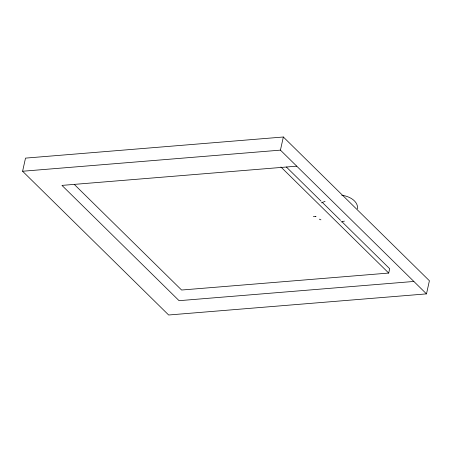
<?xml version="1.0" encoding="UTF-8"?>
<svg xmlns="http://www.w3.org/2000/svg" width="452" height="452" viewBox="0 0 452 452"><rect width="100%" height="100%" fill="white"/><g stroke="black" fill="none" stroke-linecap="round" stroke-linejoin="round"><path stroke-width="0.68" d="M357.696 208.852C357.984 200.502 348.82 196.117 341.746 195.247M22.6 171.246L25.51 158.115L283.347 137.001L429.4 280.754L426.49 293.885L168.652 314.999L22.6 171.246L280.438 150.132L426.49 293.885M280.438 150.132L283.347 137.001M74.297 184.427L181.591 290.026L388.703 273.064L389.669 268.691L342.04 221.808M321.502 202.886L325.067 201.315M341.119 221.938L344.407 221.124M315.818 216.389L313.349 216.548M296.727 166.166L61.952 185.393L179.082 300.682L413.857 281.455M320.92 219.847L319.366 219.147M286.393 167.037L320.982 201.083M321.988 202.072L340.537 220.327M280.907 166.969L388.703 273.064M315.682 216.31L315.954 216.649"/></g></svg>
